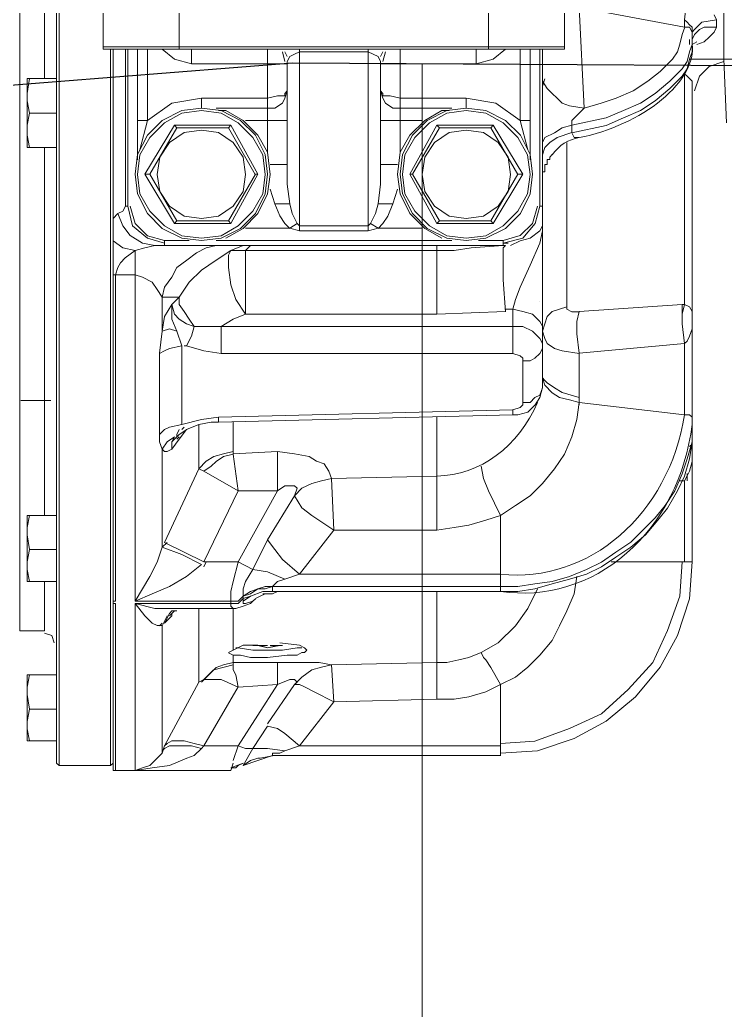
# Model space of a CAD drawing. Header units: inches. Extents: x 23291 to 181956, y 9161 to 51408.
# Drawn here: x 113042 to 113242.8, y 36259.5 to 36541.5 of the extents above; entities that cross this region are included whole.
import ezdxf

# ---------------------------------------------------------------- set-up
doc = ezdxf.new("R2010")
doc.units = ezdxf.units.IN
doc.header["$MEASUREMENT"] = 0
doc.layers.add('1', color=3, linetype='Continuous')
doc.layers.add('Dim', color=6, linetype='Continuous', lineweight=13)

# ---------------------------------------------------------------- blocks, each defined once
blk = doc.blocks.new('5')
at = {"layer": '1', "lineweight": 9}
for p, q in [((225.25002, -21.70471), (225.25002, -22.34858)), ((225.25064, -21.70342), (225.25064, -22.29969)), ((225.24049, -22.31434), (225.24049, -21.77517)), ((225.24684, -22.17142), (225.24684, -22.03488)), ((225.42276, -22.07047), (225.42276, -22.16637)), ((225.28177, -22.16318), (225.28177, -22.14859)), ((225.36179, -22.16318), (225.36179, -22.14859)), ((225.41259, -22.1562), (225.41324, -22.14983)), ((225.26208, -22.15175), (225.26208, -22.16317)), ((225.38148, -22.16317), (225.38148, -22.15175)), ((225.41259, -22.1581), (225.3853, -22.15302)), ((225.38657, -22.17907), (225.3853, -22.15302)), ((225.42022, -22.15494), (225.42087, -22.1562)), ((225.41197, -22.16001), (225.4126, -22.15809)), ((225.41259, -22.1562), (225.41259, -22.1581)), ((225.41324, -22.15683), (225.41259, -22.1562)), ((225.41259, -22.1581), (225.41386, -22.1581)), ((225.41386, -22.15748), (225.41324, -22.15683)), ((225.41451, -22.15809), (225.41386, -22.15748)), ((225.41386, -22.1581), (225.41451, -22.15937)), ((225.41451, -22.15936), (225.41451, -22.15809)), ((225.41514, -22.15874), (225.41577, -22.1581)), ((225.41577, -22.1581), (225.41704, -22.15682)), ((225.41767, -22.15811), (225.4164, -22.15874)), ((225.41704, -22.15682), (225.42086, -22.15621)), ((225.42086, -22.15811), (225.41767, -22.15811)), ((225.42087, -22.1581), (225.42022, -22.15936)), ((225.42087, -22.1562), (225.42087, -22.1581)), ((225.41133, -22.16254), (225.41197, -22.16001)), ((225.4145, -22.15937), (225.41514, -22.15874)), ((225.4145, -22.16255), (225.4145, -22.15937)), ((225.4145, -22.16), (225.4145, -22.16)), ((225.41514, -22.16001), (225.4145, -22.16127)), ((225.4145, -22.16127), (225.4145, -22.16064)), ((225.41451, -22.15937), (225.41451, -22.16065)), ((225.4164, -22.15874), (225.41514, -22.16001)), ((225.41895, -22.16065), (225.41768, -22.16191)), ((225.42022, -22.15936), (225.41895, -22.16065)), ((225.26208, -22.16317), (225.38148, -22.16317)), ((225.26208, -22.16381), (225.26208, -22.16318)), ((225.26208, -22.16318), (225.26208, -22.16381)), ((225.28177, -22.16381), (225.28177, -22.16318)), ((225.36179, -22.16381), (225.36179, -22.16318)), ((225.38148, -22.16318), (225.38148, -22.16381)), ((225.4107, -22.16446), (225.41133, -22.16254)), ((225.41386, -22.16255), (225.41386, -22.16126)), ((225.41449, -22.16255), (225.41387, -22.16445)), ((225.41449, -22.16445), (225.41449, -22.16256)), ((225.41577, -22.16192), (225.4145, -22.16255)), ((225.41768, -22.16191), (225.41576, -22.16255)), ((225.38148, -22.16381), (225.26208, -22.16381)), ((225.26399, -22.16381), (225.26399, -22.34666)), ((225.26463, -22.16381), (225.26463, -22.3505)), ((225.26781, -22.16381), (225.26781, -22.20446)), ((225.26844, -22.16381), (225.26844, -22.20446)), ((225.27098, -22.16381), (225.27098, -22.1924)), ((225.27351, -22.16381), (225.27351, -22.18224)), ((225.27733, -22.16381), (225.2805, -22.16636)), ((225.28494, -22.16381), (225.28494, -22.16763)), ((225.30463, -22.16381), (225.30463, -22.18224)), ((225.30908, -22.167), (225.30845, -22.16445)), ((225.30971, -22.16572), (225.30908, -22.16445)), ((225.31036, -22.16572), (225.30972, -22.167)), ((225.31161, -22.16506), (225.31036, -22.16572)), ((225.31289, -22.16445), (225.31161, -22.16506)), ((225.33068, -22.16445), (225.31288, -22.16445)), ((225.31289, -22.16382), (225.31289, -22.20954)), ((225.33068, -22.2108), (225.33068, -22.16381)), ((225.33069, -22.16445), (225.33194, -22.16507)), ((225.33194, -22.16507), (225.33321, -22.16572)), ((225.33321, -22.16572), (225.33384, -22.167)), ((225.33448, -22.16445), (225.33383, -22.16572)), ((225.33512, -22.16445), (225.33447, -22.167)), ((225.33893, -22.18224), (225.33893, -22.16382)), ((225.35862, -22.16381), (225.35862, -22.16763)), ((225.36625, -22.16382), (225.36306, -22.16637)), ((225.37005, -22.16381), (225.37005, -22.18224)), ((225.37258, -22.1924), (225.37258, -22.16381)), ((225.37514, -22.20446), (225.37514, -22.16382)), ((225.37576, -22.16381), (225.37576, -22.25142)), ((225.40943, -22.16636), (225.4107, -22.16446)), ((225.41387, -22.16445), (225.41324, -22.167)), ((225.41387, -22.16637), (225.41449, -22.16445)), ((225.2805, -22.16636), (225.28494, -22.16763)), ((225.28494, -22.16763), (225.30971, -22.16763)), ((225.30971, -22.19367), (225.30971, -22.16701)), ((225.35862, -22.16763), (225.33383, -22.16763)), ((225.33384, -22.167), (225.33384, -22.19367)), ((225.36306, -22.16637), (225.35862, -22.16763)), ((225.40624, -22.16954), (225.40943, -22.16636)), ((225.41324, -22.167), (225.41197, -22.1689)), ((225.41324, -22.16888), (225.41387, -22.16637)), ((225.42276, -22.16637), (225.41386, -22.16637)), ((225.41895, -22.16825), (225.4164, -22.1708)), ((225.42276, -22.167), (225.41895, -22.16825)), ((225.45897, -22.16637), (225.42276, -22.16637)), ((225.42276, -22.16637), (225.4234, -22.18287)), ((225.37576, -22.17018), (225.37576, -22.17207)), ((225.40307, -22.17207), (225.40624, -22.16954)), ((225.41197, -22.1689), (225.40878, -22.17208)), ((225.40878, -22.17398), (225.41197, -22.1708)), ((225.41197, -22.1708), (225.41324, -22.16888)), ((225.41325, -22.1708), (225.41258, -22.17018)), ((225.41259, -22.22986), (225.41259, -22.17016)), ((225.4145, -22.17208), (225.41325, -22.1708)), ((225.4164, -22.1708), (225.41515, -22.17461)), ((225.24239, -22.17141), (225.24239, -22.18921)), ((225.24239, -22.17525), (225.24304, -22.17141)), ((225.25002, -22.17142), (225.24239, -22.17142)), ((225.37576, -22.17335), (225.3764, -22.17143)), ((225.37576, -22.17207), (225.37703, -22.17397)), ((225.39926, -22.17462), (225.40307, -22.17207)), ((225.40878, -22.17208), (225.40498, -22.17524)), ((225.4145, -22.17335), (225.4145, -22.17208)), ((225.4145, -22.17461), (225.4145, -22.17335)), ((225.30463, -22.1765), (225.30717, -22.1759)), ((225.30717, -22.1759), (225.30909, -22.1759)), ((225.30909, -22.1765), (225.30846, -22.17778)), ((225.30909, -22.17525), (225.30971, -22.17462)), ((225.30971, -22.17462), (225.30909, -22.1765)), ((225.30909, -22.1759), (225.30909, -22.17525)), ((225.33447, -22.17524), (225.33385, -22.17461)), ((225.33385, -22.17461), (225.33447, -22.17651)), ((225.33447, -22.17589), (225.33447, -22.17524)), ((225.33639, -22.17589), (225.33447, -22.17589)), ((225.33893, -22.17651), (225.33639, -22.17589)), ((225.37703, -22.17397), (225.3783, -22.17526)), ((225.3783, -22.17526), (225.37957, -22.1765)), ((225.37957, -22.1765), (225.38084, -22.17779)), ((225.391, -22.17778), (225.39482, -22.1765)), ((225.39482, -22.1765), (225.39926, -22.17462)), ((225.40498, -22.17524), (225.40117, -22.17779)), ((225.40498, -22.17714), (225.40878, -22.17398)), ((225.4145, -22.17461), (225.4145, -22.29654)), ((225.24304, -22.18034), (225.24239, -22.17714)), ((225.27351, -22.18224), (225.27987, -22.17779)), ((225.27987, -22.17779), (225.2875, -22.17651)), ((225.30463, -22.17651), (225.28749, -22.17651)), ((225.2875, -22.17651), (225.2875, -22.17908)), ((225.30846, -22.17778), (225.30654, -22.17907)), ((225.33447, -22.17651), (225.33512, -22.17779)), ((225.33512, -22.17779), (225.33702, -22.17908)), ((225.33893, -22.17651), (225.35607, -22.17651)), ((225.3637, -22.17779), (225.35607, -22.1765)), ((225.35607, -22.17651), (225.35607, -22.17908)), ((225.37005, -22.18224), (225.3637, -22.17779)), ((225.38084, -22.17779), (225.38274, -22.17842)), ((225.38274, -22.17842), (225.38656, -22.17907)), ((225.38656, -22.17907), (225.391, -22.17778)), ((225.40117, -22.17779), (225.39673, -22.17969)), ((225.40117, -22.1797), (225.40498, -22.17714)), ((225.24239, -22.1835), (225.24304, -22.18034)), ((225.25002, -22.18033), (225.24304, -22.18033)), ((225.28241, -22.1797), (225.27733, -22.18223)), ((225.28241, -22.18033), (225.27795, -22.18286)), ((225.2875, -22.17907), (225.28241, -22.1797)), ((225.2875, -22.1797), (225.28241, -22.18033)), ((225.29258, -22.1797), (225.2875, -22.17907)), ((225.29258, -22.18033), (225.2875, -22.1797)), ((225.30463, -22.17907), (225.29129, -22.17907)), ((225.29383, -22.1797), (225.29193, -22.1797)), ((225.29765, -22.18223), (225.29258, -22.1797)), ((225.29702, -22.18286), (225.29258, -22.18033)), ((225.29827, -22.18224), (225.29383, -22.17969)), ((225.30654, -22.17907), (225.30463, -22.17907)), ((225.33702, -22.17908), (225.33893, -22.17908)), ((225.35228, -22.17907), (225.33893, -22.17907)), ((225.34973, -22.1797), (225.34529, -22.18225)), ((225.351, -22.1797), (225.34592, -22.18223)), ((225.351, -22.18033), (225.34655, -22.18286)), ((225.35162, -22.1797), (225.34972, -22.1797)), ((225.35607, -22.17907), (225.351, -22.1797)), ((225.35607, -22.1797), (225.351, -22.18033)), ((225.36116, -22.1797), (225.35607, -22.17907)), ((225.36116, -22.18033), (225.35607, -22.1797)), ((225.36624, -22.18223), (225.36116, -22.1797)), ((225.36562, -22.18286), (225.36116, -22.18033)), ((225.38339, -22.18223), (225.38465, -22.18094)), ((225.39229, -22.18159), (225.38339, -22.1835)), ((225.38465, -22.18094), (225.38656, -22.17907)), ((225.39673, -22.17969), (225.39229, -22.18159)), ((225.39229, -22.18351), (225.39673, -22.18157)), ((225.39673, -22.18157), (225.40117, -22.1797)), ((225.27351, -22.18224), (225.27098, -22.18224)), ((225.27351, -22.18224), (225.27159, -22.18987)), ((225.2805, -22.1835), (225.27288, -22.19619)), ((225.27733, -22.18223), (225.27351, -22.18604)), ((225.27415, -22.19619), (225.28114, -22.18414)), ((225.27795, -22.18286), (225.27416, -22.18667)), ((225.28749, -22.1835), (225.2805, -22.1835)), ((225.2805, -22.1835), (225.28114, -22.18414)), ((225.28114, -22.18414), (225.29448, -22.18414)), ((225.2875, -22.1835), (225.29511, -22.1835)), ((225.29511, -22.1835), (225.29448, -22.18414)), ((225.29449, -22.18414), (225.30145, -22.1962)), ((225.29511, -22.1835), (225.30209, -22.19619)), ((225.30084, -22.18667), (225.29702, -22.18286)), ((225.30146, -22.18604), (225.29765, -22.18223)), ((225.30208, -22.18604), (225.29827, -22.18224)), ((225.30462, -22.18224), (225.29893, -22.18224)), ((225.30971, -22.18224), (225.30462, -22.18224)), ((225.30463, -22.18224), (225.30463, -22.19048)), ((225.33893, -22.18224), (225.33385, -22.18224)), ((225.34465, -22.18224), (225.33893, -22.18224)), ((225.33893, -22.19048), (225.33893, -22.18224)), ((225.34529, -22.18225), (225.34147, -22.18604)), ((225.34845, -22.1835), (225.34147, -22.19619)), ((225.34592, -22.18223), (225.3421, -22.18604)), ((225.34211, -22.19619), (225.34909, -22.18414)), ((225.34655, -22.18286), (225.34273, -22.18667)), ((225.35606, -22.1835), (225.34845, -22.1835)), ((225.34846, -22.1835), (225.34909, -22.18414)), ((225.34909, -22.18414), (225.36243, -22.18414)), ((225.35607, -22.1835), (225.36305, -22.1835)), ((225.36306, -22.1835), (225.36242, -22.18414)), ((225.36242, -22.18414), (225.36941, -22.1962)), ((225.36305, -22.1835), (225.37068, -22.19619)), ((225.36941, -22.18667), (225.36562, -22.18286)), ((225.37006, -22.18604), (225.36624, -22.18223)), ((225.37196, -22.18987), (225.37004, -22.18224)), ((225.37005, -22.18224), (225.37258, -22.18224)), ((225.37893, -22.18541), (225.38084, -22.18415)), ((225.38084, -22.18415), (225.38339, -22.18349)), ((225.38339, -22.18349), (225.38339, -22.18223)), ((225.38339, -22.1835), (225.38339, -22.1854)), ((225.38339, -22.18541), (225.39229, -22.18351)), ((225.24304, -22.18921), (225.2424, -22.18604)), ((225.27351, -22.18604), (225.27099, -22.1911)), ((225.27416, -22.18667), (225.27159, -22.19112)), ((225.28306, -22.1854), (225.27924, -22.18793)), ((225.2875, -22.18477), (225.28306, -22.1854)), ((225.29194, -22.1854), (225.2875, -22.18477)), ((225.29573, -22.18793), (225.29194, -22.1854)), ((225.30336, -22.19112), (225.30084, -22.18667)), ((225.30401, -22.1911), (225.30146, -22.18604)), ((225.30463, -22.19049), (225.30208, -22.18604)), ((225.34147, -22.18604), (225.33893, -22.19049)), ((225.3421, -22.18604), (225.33956, -22.1911)), ((225.34273, -22.18667), (225.34019, -22.19112)), ((225.35161, -22.1854), (225.34782, -22.18793)), ((225.35607, -22.18477), (225.35161, -22.1854)), ((225.36051, -22.1854), (225.35607, -22.18477)), ((225.36433, -22.18793), (225.36051, -22.1854)), ((225.37195, -22.19112), (225.36941, -22.18667)), ((225.37258, -22.1911), (225.37006, -22.18604)), ((225.37576, -22.18794), (225.3764, -22.18668)), ((225.3764, -22.18668), (225.37893, -22.18541)), ((225.37767, -22.18795), (225.37957, -22.18668)), ((225.37957, -22.18668), (225.38339, -22.1854)), ((225.38401, -22.18667), (225.38339, -22.18541)), ((225.3853, -22.18667), (225.38401, -22.18667)), ((225.3853, -22.18667), (225.3853, -22.18667)), ((225.24239, -22.18921), (225.25002, -22.18921)), ((225.24684, -22.28448), (225.24684, -22.1892)), ((225.27924, -22.18793), (225.2767, -22.19177)), ((225.29828, -22.19177), (225.29573, -22.18793)), ((225.34782, -22.18793), (225.34529, -22.19177)), ((225.36687, -22.19177), (225.36433, -22.18793)), ((225.37576, -22.18921), (225.37576, -22.18794)), ((225.37576, -22.19111), (225.3764, -22.18921)), ((225.3764, -22.18921), (225.37767, -22.18795)), ((225.38212, -22.18794), (225.38212, -22.23048)), ((225.27099, -22.1911), (225.27034, -22.19618)), ((225.27159, -22.19112), (225.27099, -22.1962)), ((225.2767, -22.19177), (225.27605, -22.1962)), ((225.29892, -22.1962), (225.29828, -22.19177)), ((225.30401, -22.1962), (225.30336, -22.19112)), ((225.30463, -22.19618), (225.30401, -22.1911)), ((225.30527, -22.1962), (225.30463, -22.19049)), ((225.33893, -22.19049), (225.33829, -22.1962)), ((225.33956, -22.1911), (225.33893, -22.19618)), ((225.34019, -22.19112), (225.33956, -22.1962)), ((225.34529, -22.19177), (225.34465, -22.1962)), ((225.36751, -22.1962), (225.36687, -22.19177)), ((225.37258, -22.1962), (225.37195, -22.19112)), ((225.37323, -22.19618), (225.37258, -22.1911)), ((225.37766, -22.19178), (225.37829, -22.1911)), ((225.37766, -22.19239), (225.37766, -22.19178)), ((225.30527, -22.19367), (225.30971, -22.19367)), ((225.30971, -22.19873), (225.30971, -22.19367)), ((225.33828, -22.19367), (225.33384, -22.19367)), ((225.33384, -22.19874), (225.33384, -22.19368)), ((225.3764, -22.19429), (225.3764, -22.19368)), ((225.3764, -22.19368), (225.37703, -22.19368)), ((225.3764, -22.19495), (225.3764, -22.19429)), ((225.37703, -22.19302), (225.37703, -22.19239)), ((225.37703, -22.19239), (225.37766, -22.19239)), ((225.37703, -22.19367), (225.37703, -22.19302)), ((225.27034, -22.19618), (225.27099, -22.20126)), ((225.27099, -22.1962), (225.27159, -22.20126)), ((225.2805, -22.20892), (225.27287, -22.19619)), ((225.27288, -22.19619), (225.27415, -22.19619)), ((225.28114, -22.20827), (225.27416, -22.19619)), ((225.27605, -22.1962), (225.2767, -22.20064)), ((225.30146, -22.19619), (225.29449, -22.20827)), ((225.30209, -22.19619), (225.29511, -22.20893)), ((225.29828, -22.20064), (225.29892, -22.1962)), ((225.30209, -22.19619), (225.30146, -22.19619)), ((225.30336, -22.20126), (225.30401, -22.1962)), ((225.30401, -22.20126), (225.30463, -22.19618)), ((225.30463, -22.20128), (225.30527, -22.1962)), ((225.33829, -22.1962), (225.33893, -22.20126)), ((225.33893, -22.19618), (225.33956, -22.20126)), ((225.33956, -22.1962), (225.34019, -22.20126)), ((225.34147, -22.19619), (225.34212, -22.19619)), ((225.34846, -22.20892), (225.34148, -22.19619)), ((225.34909, -22.20827), (225.34211, -22.19619)), ((225.34465, -22.1962), (225.34529, -22.20064)), ((225.36942, -22.19619), (225.36243, -22.20827)), ((225.37068, -22.19619), (225.36305, -22.20893)), ((225.36687, -22.20064), (225.36751, -22.1962)), ((225.37069, -22.19619), (225.36942, -22.19619)), ((225.37195, -22.20126), (225.37258, -22.1962)), ((225.37258, -22.20126), (225.37323, -22.19618)), ((225.37576, -22.19619), (225.37576, -22.19556)), ((225.37576, -22.19556), (225.3764, -22.19556)), ((225.37576, -22.19682), (225.37576, -22.19619)), ((225.37576, -22.19682), (225.37576, -22.19682)), ((225.3764, -22.19556), (225.3764, -22.19495)), ((225.31035, -22.20383), (225.30971, -22.19873)), ((225.33323, -22.20384), (225.33384, -22.19874)), ((225.27099, -22.20126), (225.27351, -22.20634)), ((225.27159, -22.20126), (225.27416, -22.20573)), ((225.2767, -22.20064), (225.27924, -22.20446)), ((225.29573, -22.20446), (225.29828, -22.20064)), ((225.30084, -22.20573), (225.30336, -22.20126)), ((225.30146, -22.20634), (225.30401, -22.20126)), ((225.30208, -22.20636), (225.30463, -22.20128)), ((225.30527, -22.20002), (225.30654, -22.20383)), ((225.33828, -22.20001), (225.33703, -22.20383)), ((225.33893, -22.20126), (225.34147, -22.20636)), ((225.33956, -22.20126), (225.3421, -22.20634)), ((225.34019, -22.20126), (225.34273, -22.20573)), ((225.34529, -22.20064), (225.34782, -22.20446)), ((225.36433, -22.20446), (225.36687, -22.20064)), ((225.36941, -22.20573), (225.37195, -22.20126)), ((225.37006, -22.20634), (225.37258, -22.20126)), ((225.26781, -22.20446), (225.26716, -22.20573)), ((225.26844, -22.20446), (225.26781, -22.20446)), ((225.26969, -22.20954), (225.26844, -22.20446)), ((225.26907, -22.20446), (225.27034, -22.20891)), ((225.27924, -22.20446), (225.28306, -22.20699)), ((225.29194, -22.20699), (225.29573, -22.20446)), ((225.30654, -22.20383), (225.31036, -22.20383)), ((225.30654, -22.20383), (225.30781, -22.20697)), ((225.31098, -22.20636), (225.31035, -22.20383)), ((225.33257, -22.20635), (225.33323, -22.20384)), ((225.33703, -22.20383), (225.33321, -22.20383)), ((225.33703, -22.20383), (225.33574, -22.20699)), ((225.34782, -22.20446), (225.35161, -22.20699)), ((225.36051, -22.20699), (225.36433, -22.20446)), ((225.37449, -22.20447), (225.37324, -22.20892)), ((225.37385, -22.20891), (225.37514, -22.20446)), ((225.37576, -22.20446), (225.37513, -22.20446)), ((225.26589, -22.20636), (225.26462, -22.2076)), ((225.26716, -22.20573), (225.26589, -22.20636)), ((225.26716, -22.20955), (225.2659, -22.20635)), ((225.27351, -22.20634), (225.27733, -22.21018)), ((225.27416, -22.20573), (225.27795, -22.20954)), ((225.28306, -22.20699), (225.2875, -22.2076)), ((225.2875, -22.2076), (225.29194, -22.20699)), ((225.29702, -22.20954), (225.30084, -22.20573)), ((225.29765, -22.21018), (225.30146, -22.20634)), ((225.29827, -22.21018), (225.30208, -22.20636)), ((225.30781, -22.20697), (225.30909, -22.20891)), ((225.31227, -22.20891), (225.31098, -22.20636)), ((225.33131, -22.20892), (225.33257, -22.20635)), ((225.33574, -22.20699), (225.33447, -22.20891)), ((225.34147, -22.20636), (225.34529, -22.21018)), ((225.3421, -22.20634), (225.34592, -22.21018)), ((225.34273, -22.20573), (225.34655, -22.20954)), ((225.35161, -22.20699), (225.35607, -22.2076)), ((225.35607, -22.2076), (225.36051, -22.20699)), ((225.36562, -22.20954), (225.36941, -22.20573)), ((225.36624, -22.21018), (225.37006, -22.20634)), ((225.26907, -22.21206), (225.26716, -22.20955)), ((225.27351, -22.21274), (225.26969, -22.20954)), ((225.27034, -22.20891), (225.27351, -22.21207)), ((225.27795, -22.20954), (225.28241, -22.21207)), ((225.2875, -22.20892), (225.28049, -22.20892)), ((225.28114, -22.20827), (225.2805, -22.20892)), ((225.29449, -22.20827), (225.28115, -22.20827)), ((225.29511, -22.20893), (225.2875, -22.20893)), ((225.29258, -22.21207), (225.29702, -22.20954)), ((225.29511, -22.20892), (225.29448, -22.20827)), ((225.30909, -22.20891), (225.31036, -22.21018)), ((225.31227, -22.20891), (225.31036, -22.21017)), ((225.31226, -22.20892), (225.31289, -22.20955)), ((225.31289, -22.20954), (225.31289, -22.2108)), ((225.31289, -22.20954), (225.33069, -22.20954)), ((225.33068, -22.20954), (225.33131, -22.20891)), ((225.33322, -22.21017), (225.3313, -22.20891)), ((225.33447, -22.20891), (225.33322, -22.21018)), ((225.34655, -22.20954), (225.351, -22.21207)), ((225.34909, -22.20827), (225.34846, -22.20892)), ((225.35607, -22.20892), (225.34846, -22.20892)), ((225.36242, -22.20827), (225.34908, -22.20827)), ((225.36305, -22.20893), (225.35607, -22.20893)), ((225.36116, -22.21207), (225.36562, -22.20954)), ((225.36306, -22.20892), (225.36242, -22.20827)), ((225.37324, -22.20892), (225.37005, -22.21206)), ((225.37069, -22.21275), (225.37385, -22.20891)), ((225.37576, -22.20956), (225.37513, -22.2108)), ((225.37576, -22.20827), (225.37576, -22.20956)), ((225.37576, -22.20828), (225.37576, -22.21081)), ((225.27226, -22.214), (225.26907, -22.21206)), ((225.27351, -22.21207), (225.27795, -22.21336)), ((225.27733, -22.21018), (225.28241, -22.21275)), ((225.28241, -22.21207), (225.2875, -22.21275)), ((225.2875, -22.21275), (225.29258, -22.21207)), ((225.29258, -22.21275), (225.29765, -22.21018)), ((225.29383, -22.21275), (225.29827, -22.21018)), ((225.31036, -22.21017), (225.29892, -22.21017)), ((225.31036, -22.21017), (225.31288, -22.21081)), ((225.31289, -22.2108), (225.33069, -22.2108)), ((225.33322, -22.21017), (225.33068, -22.2108)), ((225.34465, -22.21017), (225.33322, -22.21017)), ((225.34529, -22.21018), (225.34973, -22.21275)), ((225.34592, -22.21018), (225.351, -22.21275)), ((225.351, -22.21207), (225.35607, -22.21275)), ((225.35607, -22.21275), (225.36116, -22.21207)), ((225.36116, -22.21275), (225.36624, -22.21018)), ((225.37005, -22.21206), (225.36561, -22.21336)), ((225.37513, -22.2108), (225.37259, -22.21274)), ((225.37576, -22.21081), (225.37513, -22.21399)), ((225.26462, -22.21337), (225.26716, -22.21526)), ((225.27541, -22.21463), (225.27226, -22.214)), ((225.27541, -22.21463), (225.27287, -22.21526)), ((225.27795, -22.21399), (225.27351, -22.21274)), ((225.36561, -22.21463), (225.27541, -22.21463)), ((225.28431, -22.21336), (225.27795, -22.21336)), ((225.27795, -22.21463), (225.27795, -22.21337)), ((225.28241, -22.21275), (225.2875, -22.21336)), ((225.2875, -22.21336), (225.29258, -22.21275)), ((225.29128, -22.21463), (225.28876, -22.21526)), ((225.35228, -22.21336), (225.29128, -22.21336)), ((225.29449, -22.21463), (225.29128, -22.21463)), ((225.29193, -22.21336), (225.35161, -22.21336)), ((225.29258, -22.21336), (225.29449, -22.21336)), ((225.2951, -22.21588), (225.29827, -22.21463)), ((225.29827, -22.21463), (225.30146, -22.21463)), ((225.30019, -22.21463), (225.29892, -22.21588)), ((225.30146, -22.21463), (225.30019, -22.21463)), ((225.34846, -22.21588), (225.34846, -22.21463)), ((225.34909, -22.21336), (225.35101, -22.21336)), ((225.351, -22.21275), (225.35607, -22.21336)), ((225.35607, -22.21336), (225.36116, -22.21275)), ((225.36561, -22.21463), (225.35734, -22.21526)), ((225.36561, -22.21336), (225.35925, -22.21336)), ((225.36561, -22.21399), (225.37069, -22.21275)), ((225.36561, -22.21337), (225.36561, -22.21463)), ((225.36688, -22.21399), (225.36561, -22.21399)), ((225.36561, -22.21526), (225.36624, -22.21463)), ((225.36624, -22.21463), (225.36561, -22.21463)), ((225.36624, -22.21463), (225.36624, -22.21463)), ((225.37005, -22.21337), (225.3675, -22.21464)), ((225.37259, -22.21274), (225.37005, -22.21337)), ((225.37513, -22.21399), (225.37259, -22.21971)), ((225.26716, -22.21526), (225.27035, -22.21588)), ((225.27035, -22.21588), (225.2678, -22.21777)), ((225.27287, -22.21526), (225.27035, -22.21588)), ((225.27035, -22.21588), (225.27035, -22.30669)), ((225.28621, -22.21651), (225.28369, -22.21845)), ((225.28876, -22.21526), (225.28621, -22.21651)), ((225.29511, -22.21588), (225.29128, -22.21845)), ((225.29448, -22.21714), (225.29511, -22.21588)), ((225.29448, -22.21777), (225.29448, -22.21714)), ((225.29702, -22.21588), (225.2951, -22.21588)), ((225.29892, -22.21588), (225.29702, -22.21588)), ((225.29892, -22.21588), (225.29892, -22.2324)), ((225.34845, -22.21588), (225.29892, -22.21588)), ((225.35289, -22.21588), (225.34845, -22.21588)), ((225.34846, -22.2324), (225.34846, -22.21588)), ((225.35734, -22.21526), (225.35289, -22.21588)), ((225.36561, -22.22353), (225.36561, -22.21526)), ((225.26653, -22.21906), (225.2659, -22.22034)), ((225.2678, -22.21777), (225.26653, -22.21906)), ((225.28369, -22.21845), (225.28115, -22.22034)), ((225.29128, -22.21845), (225.2875, -22.22096)), ((225.29448, -22.22032), (225.29448, -22.21777)), ((225.37259, -22.21971), (225.37005, -22.2254)), ((225.26526, -22.22221), (225.26462, -22.22221)), ((225.2659, -22.22034), (225.26526, -22.2222)), ((225.27035, -22.22221), (225.26526, -22.22221)), ((225.26526, -22.22221), (225.26526, -22.22221)), ((225.26526, -22.3067), (225.26526, -22.22221)), ((225.27226, -22.22285), (225.27035, -22.22222)), ((225.28115, -22.22034), (225.27988, -22.22285)), ((225.2875, -22.22096), (225.28431, -22.22414)), ((225.29511, -22.22477), (225.29448, -22.22032)), ((225.27479, -22.22413), (225.27226, -22.22285)), ((225.27606, -22.22603), (225.27479, -22.22413)), ((225.27988, -22.22285), (225.27796, -22.2254)), ((225.28431, -22.22414), (225.28177, -22.22798)), ((225.29638, -22.22859), (225.29511, -22.22477)), ((225.36624, -22.23175), (225.36561, -22.22353)), ((225.27733, -22.22797), (225.27606, -22.22603)), ((225.27796, -22.2254), (225.27733, -22.22798)), ((225.37005, -22.2254), (225.36879, -22.22858)), ((225.28178, -22.22797), (225.27732, -22.22797)), ((225.27733, -22.23682), (225.27733, -22.22797)), ((225.27987, -22.22987), (225.27796, -22.23303)), ((225.27986, -22.23365), (225.27986, -22.22986)), ((225.27986, -22.22986), (225.28049, -22.23239)), ((225.27987, -22.22986), (225.28178, -22.22797)), ((225.28178, -22.22986), (225.28178, -22.22796)), ((225.28305, -22.23174), (225.28178, -22.22986)), ((225.29892, -22.2324), (225.29638, -22.22859)), ((225.36879, -22.22858), (225.36815, -22.23111)), ((225.37514, -22.22923), (225.37514, -22.22923)), ((225.3853, -22.23174), (225.41198, -22.22986)), ((225.41197, -22.22986), (225.4126, -22.22986)), ((225.41259, -22.22986), (225.41197, -22.23239)), ((225.41197, -22.23239), (225.41197, -22.22986)), ((225.41386, -22.23048), (225.41259, -22.22986)), ((225.28049, -22.23239), (225.28178, -22.23365)), ((225.28432, -22.23365), (225.28305, -22.23174)), ((225.29893, -22.23239), (225.29574, -22.23366)), ((225.34846, -22.23239), (225.29893, -22.23239)), ((225.36624, -22.23174), (225.34846, -22.23239)), ((225.36624, -22.23112), (225.36816, -22.23112)), ((225.36815, -22.23111), (225.37069, -22.23174)), ((225.36815, -22.23555), (225.36815, -22.23112)), ((225.37069, -22.23174), (225.37323, -22.2324)), ((225.37323, -22.2324), (225.37513, -22.23429)), ((225.37703, -22.23303), (225.3783, -22.23174)), ((225.3783, -22.23174), (225.38022, -22.23111)), ((225.38022, -22.23111), (225.38211, -22.23048)), ((225.38212, -22.23048), (225.38212, -22.23111)), ((225.38212, -22.23111), (225.38339, -22.23175)), ((225.38339, -22.23175), (225.38529, -22.23175)), ((225.38465, -22.23428), (225.3853, -22.23173)), ((225.41197, -22.23239), (225.41197, -22.23492)), ((225.41197, -22.23492), (225.41197, -22.23239)), ((225.41451, -22.23174), (225.41386, -22.23048)), ((225.4145, -22.23303), (225.4145, -22.2324)), ((225.41451, -22.23239), (225.41451, -22.23174)), ((225.27796, -22.23303), (225.27733, -22.23682)), ((225.28115, -22.23682), (225.27986, -22.23365)), ((225.28178, -22.23365), (225.28367, -22.23492)), ((225.28367, -22.23492), (225.28559, -22.23555)), ((225.28559, -22.23555), (225.28432, -22.23365)), ((225.29574, -22.23366), (225.29257, -22.23555)), ((225.37513, -22.23429), (225.37576, -22.23554)), ((225.37576, -22.23682), (225.3764, -22.23493)), ((225.3764, -22.23493), (225.37703, -22.23303)), ((225.38465, -22.23747), (225.38465, -22.23428)), ((225.41197, -22.23492), (225.41259, -22.24)), ((225.41259, -22.24), (225.41197, -22.23492)), ((225.41451, -22.23304), (225.41451, -22.23618)), ((225.27669, -22.24252), (225.27733, -22.23681)), ((225.27923, -22.23619), (225.27733, -22.23682)), ((225.28114, -22.23682), (225.27923, -22.23619)), ((225.2824, -22.24063), (225.28115, -22.23682)), ((225.28494, -22.2381), (225.28559, -22.23555)), ((225.28559, -22.23555), (225.2894, -22.23555)), ((225.2894, -22.23555), (225.29257, -22.23555)), ((225.29257, -22.23555), (225.36816, -22.23555)), ((225.29258, -22.23555), (225.29258, -22.24252)), ((225.37069, -22.23555), (225.36815, -22.23555)), ((225.36815, -22.23555), (225.36815, -22.24252)), ((225.37323, -22.23683), (225.37069, -22.23555)), ((225.37513, -22.23871), (225.37323, -22.23683)), ((225.37576, -22.23554), (225.37576, -22.23682)), ((225.37576, -22.23682), (225.3764, -22.23872)), ((225.3853, -22.24252), (225.38465, -22.23747)), ((225.41451, -22.23618), (225.41386, -22.2381)), ((225.28367, -22.24063), (225.28494, -22.2381)), ((225.37576, -22.24001), (225.37513, -22.23871)), ((225.37576, -22.24126), (225.37576, -22.24001)), ((225.3764, -22.23872), (225.37703, -22.24001)), ((225.37703, -22.24001), (225.37893, -22.24127)), ((225.3853, -22.24252), (225.41258, -22.24002)), ((225.41324, -22.23936), (225.41259, -22.24001)), ((225.41259, -22.24001), (225.41259, -22.25842)), ((225.41386, -22.2381), (225.41324, -22.23936)), ((225.27669, -22.24253), (225.27794, -22.2419)), ((225.27669, -22.2635), (225.27669, -22.24253)), ((225.27794, -22.2419), (225.27923, -22.24126)), ((225.27923, -22.24126), (225.2824, -22.24063)), ((225.2824, -22.26095), (225.2824, -22.24063)), ((225.28305, -22.24063), (225.28368, -22.24063)), ((225.28368, -22.24063), (225.28812, -22.2419)), ((225.28812, -22.2419), (225.29258, -22.24253)), ((225.29258, -22.24253), (225.36815, -22.24253)), ((225.36815, -22.24253), (225.37004, -22.24318)), ((225.37513, -22.24253), (225.37384, -22.2438)), ((225.37576, -22.24127), (225.37513, -22.24253)), ((225.37893, -22.24127), (225.38084, -22.24188)), ((225.38084, -22.24188), (225.3853, -22.24254)), ((225.3853, -22.25395), (225.3853, -22.24252)), ((225.37004, -22.24318), (225.37069, -22.24379)), ((225.37069, -22.24379), (225.37069, -22.24445)), ((225.37259, -22.24443), (225.37069, -22.24443)), ((225.37069, -22.24444), (225.37069, -22.25525)), ((225.37384, -22.2438), (225.37259, -22.24443)), ((225.37576, -22.24761), (225.37576, -22.2489)), ((225.37576, -22.24889), (225.3764, -22.25078)), ((225.37576, -22.2489), (225.3764, -22.24955)), ((225.3764, -22.24955), (225.37703, -22.25016)), ((225.3764, -22.25078), (225.3783, -22.25272)), ((225.37703, -22.25016), (225.37893, -22.25143)), ((225.37513, -22.25334), (225.37384, -22.25395)), ((225.37513, -22.25394), (225.37576, -22.25141)), ((225.37576, -22.25142), (225.37513, -22.25334)), ((225.3783, -22.25272), (225.38022, -22.25395)), ((225.37893, -22.25143), (225.38084, -22.25271)), ((225.38084, -22.25271), (225.3853, -22.25395)), ((225.37069, -22.25588), (225.37005, -22.25651)), ((225.37069, -22.25525), (225.37069, -22.25588)), ((225.37259, -22.25526), (225.37069, -22.25526)), ((225.37196, -22.25778), (225.37386, -22.25588)), ((225.37384, -22.25395), (225.37259, -22.25526)), ((225.37386, -22.25588), (225.37513, -22.25394)), ((225.38022, -22.25395), (225.38274, -22.2546)), ((225.38274, -22.2546), (225.3853, -22.25525)), ((225.3853, -22.25525), (225.38465, -22.25969)), ((225.3853, -22.25589), (225.3853, -22.25395)), ((225.41259, -22.25842), (225.3853, -22.25526)), ((225.29193, -22.26033), (225.36814, -22.25841)), ((225.36815, -22.25712), (225.29194, -22.25908)), ((225.37005, -22.25651), (225.36815, -22.25712)), ((225.36815, -22.25711), (225.36815, -22.25842)), ((225.36815, -22.25842), (225.36942, -22.25842)), ((225.36942, -22.25842), (225.37196, -22.25778)), ((225.41259, -22.25842), (225.41386, -22.25842)), ((225.41386, -22.25842), (225.41451, -22.25907)), ((225.27923, -22.2616), (225.2824, -22.26095)), ((225.2875, -22.25969), (225.28239, -22.26096)), ((225.28368, -22.26225), (225.28685, -22.26094)), ((225.28685, -22.26094), (225.29004, -22.26033)), ((225.28685, -22.26095), (225.28685, -22.2724)), ((225.29194, -22.25908), (225.2875, -22.25969)), ((225.29004, -22.26033), (225.29194, -22.26033)), ((225.29193, -22.25907), (225.29193, -22.26033)), ((225.29574, -22.26795), (225.29574, -22.26034)), ((225.34846, -22.25908), (225.34846, -22.2743)), ((225.38465, -22.25969), (225.38338, -22.26412)), ((225.41449, -22.26541), (225.41449, -22.26094)), ((225.41449, -22.26094), (225.41449, -22.26541)), ((225.41451, -22.25907), (225.4145, -22.25968)), ((225.4145, -22.25968), (225.4145, -22.26095)), ((225.27668, -22.26541), (225.27668, -22.2635)), ((225.27669, -22.2635), (225.27794, -22.26226)), ((225.27794, -22.26226), (225.27923, -22.2616)), ((225.28177, -22.26224), (225.28114, -22.2635)), ((225.28114, -22.2635), (225.28114, -22.26411)), ((225.28114, -22.26412), (225.28177, -22.26351)), ((225.28176, -22.26478), (225.28368, -22.26225)), ((225.28177, -22.2635), (225.28369, -22.26224)), ((225.28305, -22.26161), (225.28241, -22.26224)), ((225.27733, -22.26731), (225.27668, -22.26541)), ((225.2786, -22.26543), (225.27733, -22.2673)), ((225.2805, -22.26412), (225.2786, -22.26543)), ((225.27987, -22.26543), (225.28114, -22.26412)), ((225.27987, -22.26541), (225.28049, -22.26413)), ((225.27987, -22.2673), (225.28176, -22.26478)), ((225.27987, -22.26731), (225.27987, -22.26541)), ((225.27987, -22.2673), (225.27987, -22.26543)), ((225.28114, -22.26412), (225.28114, -22.26412)), ((225.28177, -22.26412), (225.28115, -22.26477)), ((225.38338, -22.26412), (225.38148, -22.26859)), ((225.41324, -22.26986), (225.41449, -22.26541)), ((225.41386, -22.26669), (225.41451, -22.26604)), ((225.41449, -22.26541), (225.41387, -22.26986)), ((225.4145, -22.26542), (225.4145, -22.26478)), ((225.4145, -22.26478), (225.4145, -22.26478)), ((225.41451, -22.26604), (225.41451, -22.26541)), ((225.41451, -22.27049), (225.41451, -22.26543)), ((225.27732, -22.2673), (225.27795, -22.26796)), ((225.27733, -22.29271), (225.27733, -22.26731)), ((225.27795, -22.26796), (225.27859, -22.26796)), ((225.27859, -22.26796), (225.27987, -22.2673)), ((225.29068, -22.26921), (225.2932, -22.26858)), ((225.2932, -22.26858), (225.29573, -22.26795)), ((225.2932, -22.2692), (225.29574, -22.26859)), ((225.30717, -22.26795), (225.29573, -22.26858)), ((225.29574, -22.26858), (225.29574, -22.26795)), ((225.29574, -22.26859), (225.29702, -22.27812)), ((225.30717, -22.27811), (225.30717, -22.26795)), ((225.3116, -22.26858), (225.30718, -22.26795)), ((225.31543, -22.26921), (225.3116, -22.26858)), ((225.38148, -22.26859), (225.37894, -22.27239)), ((225.28685, -22.2724), (225.28876, -22.27048)), ((225.28876, -22.27048), (225.29068, -22.26921)), ((225.29003, -22.27177), (225.29128, -22.27049)), ((225.29128, -22.27049), (225.2932, -22.2692)), ((225.31733, -22.27048), (225.31543, -22.26921)), ((225.31925, -22.27113), (225.31733, -22.27048)), ((225.3205, -22.27303), (225.31925, -22.27113)), ((225.41197, -22.27368), (225.41324, -22.26986)), ((225.41387, -22.26986), (225.41259, -22.27429)), ((225.41386, -22.27304), (225.41451, -22.27049)), ((225.28685, -22.2724), (225.27795, -22.29146)), ((225.28685, -22.2724), (225.28812, -22.27303)), ((225.28813, -22.27304), (225.29003, -22.27177)), ((225.29702, -22.27812), (225.28813, -22.27304)), ((225.32114, -22.27495), (225.3205, -22.27303)), ((225.35989, -22.27178), (225.36051, -22.27494)), ((225.37894, -22.27239), (225.37575, -22.2762)), ((225.41007, -22.27813), (225.41197, -22.27368)), ((225.41324, -22.27428), (225.41386, -22.27304)), ((225.41324, -22.27367), (225.41324, -22.27557)), ((225.31352, -22.27746), (225.31606, -22.27621)), ((225.31606, -22.27621), (225.3186, -22.27556)), ((225.3186, -22.27556), (225.32114, -22.27495)), ((225.34846, -22.27429), (225.32115, -22.27494)), ((225.32115, -22.27495), (225.32178, -22.28827)), ((225.34846, -22.28826), (225.34846, -22.27429)), ((225.36051, -22.27494), (225.3618, -22.27812)), ((225.37575, -22.2762), (225.37258, -22.2794)), ((225.41259, -22.27429), (225.4107, -22.27813)), ((225.41133, -22.27557), (225.41259, -22.27557)), ((225.41259, -22.27557), (225.41324, -22.27428)), ((225.41259, -22.29654), (225.41259, -22.27557)), ((225.29701, -22.27812), (225.28812, -22.29654)), ((225.30717, -22.27812), (225.29702, -22.29654)), ((225.30717, -22.27812), (225.29702, -22.27812)), ((225.30908, -22.27684), (225.30717, -22.27811)), ((225.31098, -22.27684), (225.30908, -22.27684)), ((225.31161, -22.27684), (225.31098, -22.27684)), ((225.3116, -22.2794), (225.31352, -22.27746)), ((225.31227, -22.27745), (225.31161, -22.27684)), ((225.31161, -22.27939), (225.31227, -22.27745)), ((225.3618, -22.27812), (225.36495, -22.28449)), ((225.40753, -22.28192), (225.41007, -22.27813)), ((225.4107, -22.27813), (225.40815, -22.28257)), ((225.30463, -22.2908), (225.31161, -22.27939)), ((225.31353, -22.28256), (225.31161, -22.27939)), ((225.37258, -22.2794), (225.36879, -22.28193)), ((225.31607, -22.28447), (225.31353, -22.28256)), ((225.36879, -22.28193), (225.36495, -22.28449)), ((225.40498, -22.2851), (225.40753, -22.28192)), ((225.40815, -22.28257), (225.40561, -22.28574)), ((225.25002, -22.28448), (225.24239, -22.28448)), ((225.24239, -22.28449), (225.24239, -22.30163)), ((225.24239, -22.28763), (225.24304, -22.28449)), ((225.32178, -22.28827), (225.31607, -22.28447)), ((225.36115, -22.28574), (225.35671, -22.28699)), ((225.36496, -22.28448), (225.36115, -22.28574)), ((225.36496, -22.29969), (225.36496, -22.28447)), ((225.40181, -22.28826), (225.40498, -22.2851)), ((225.40561, -22.28574), (225.40244, -22.28955)), ((225.32179, -22.28827), (225.31289, -22.2997)), ((225.34845, -22.28827), (225.32179, -22.28827)), ((225.35289, -22.28762), (225.34845, -22.28827)), ((225.35671, -22.28699), (225.35289, -22.28762)), ((225.39863, -22.29145), (225.40181, -22.28826)), ((225.24304, -22.29334), (225.24239, -22.28954)), ((225.2786, -22.29146), (225.27733, -22.29272)), ((225.27795, -22.29146), (225.28812, -22.29654)), ((225.30083, -22.29845), (225.30463, -22.2908)), ((225.30463, -22.2908), (225.30654, -22.29333)), ((225.39481, -22.29398), (225.39863, -22.29145)), ((225.40244, -22.28955), (225.39863, -22.29271)), ((225.24239, -22.29654), (225.24304, -22.29334)), ((225.25002, -22.29333), (225.24304, -22.29333)), ((225.27606, -22.29655), (225.27733, -22.29271)), ((225.27733, -22.29271), (225.2824, -22.29463)), ((225.30654, -22.29333), (225.30846, -22.2959)), ((225.39102, -22.29655), (225.39481, -22.29398)), ((225.39863, -22.29271), (225.39481, -22.29526)), ((225.27416, -22.30032), (225.27606, -22.29655)), ((225.2824, -22.29463), (225.2875, -22.29716)), ((225.28812, -22.29654), (225.29701, -22.29654)), ((225.28875, -22.29654), (225.28813, -22.29781)), ((225.29573, -22.30163), (225.29702, -22.29655)), ((225.29702, -22.29654), (225.30083, -22.29846)), ((225.30846, -22.2959), (225.31288, -22.29969)), ((225.3872, -22.29845), (225.39102, -22.29655)), ((225.39481, -22.29526), (225.39102, -22.29779)), ((225.4145, -22.29654), (225.39355, -22.29654)), ((225.41134, -22.30541), (225.41197, -22.29653)), ((225.41387, -22.30604), (225.41449, -22.29653)), ((225.24304, -22.30163), (225.2424, -22.29847)), ((225.2875, -22.29716), (225.28368, -22.30032)), ((225.30084, -22.29845), (225.29892, -22.30163)), ((225.30083, -22.29846), (225.30463, -22.29907)), ((225.30463, -22.29907), (225.30908, -22.30099)), ((225.38274, -22.30032), (225.3872, -22.29845)), ((225.39102, -22.29779), (225.3872, -22.29969)), ((225.24239, -22.30163), (225.25002, -22.30163)), ((225.24684, -22.31433), (225.24684, -22.30162)), ((225.25064, -22.29969), (225.25064, -22.31751)), ((225.27226, -22.30351), (225.27416, -22.30032)), ((225.28368, -22.30032), (225.27924, -22.30287)), ((225.29511, -22.30414), (225.29573, -22.30163)), ((225.29892, -22.30163), (225.29828, -22.30351)), ((225.30655, -22.30224), (225.30717, -22.30163)), ((225.30717, -22.30163), (225.30907, -22.301)), ((225.30907, -22.301), (225.31289, -22.29969)), ((225.31289, -22.29969), (225.36496, -22.29969)), ((225.36496, -22.30414), (225.36496, -22.29969)), ((225.37384, -22.30224), (225.3783, -22.30163)), ((225.3783, -22.30163), (225.38274, -22.30032)), ((225.38274, -22.301), (225.3783, -22.30224)), ((225.3872, -22.29969), (225.38274, -22.301)), ((225.38466, -22.30033), (225.38401, -22.3048)), ((225.27035, -22.30669), (225.27226, -22.30351)), ((225.27924, -22.30287), (225.27478, -22.30479)), ((225.29511, -22.30669), (225.29511, -22.30414)), ((225.30018, -22.30415), (225.29827, -22.30541)), ((225.29828, -22.30351), (225.29828, -22.30541)), ((225.30208, -22.3035), (225.30018, -22.30415)), ((225.30018, -22.3048), (225.30208, -22.3035)), ((225.30019, -22.30541), (225.30337, -22.30414)), ((225.30019, -22.30542), (225.30336, -22.30414)), ((225.304, -22.30286), (225.30208, -22.3035)), ((225.30208, -22.3035), (225.304, -22.3035)), ((225.30337, -22.30414), (225.30591, -22.30414)), ((225.30591, -22.30286), (225.304, -22.30286)), ((225.304, -22.3035), (225.30591, -22.30286)), ((225.30591, -22.30414), (225.30592, -22.30285)), ((225.30591, -22.30286), (225.36497, -22.30286)), ((225.30591, -22.30286), (225.30591, -22.30286)), ((225.30591, -22.3048), (225.30717, -22.30414)), ((225.30591, -22.30414), (225.30591, -22.30414)), ((225.30591, -22.30414), (225.30654, -22.30414)), ((225.30592, -22.30285), (225.30655, -22.30224)), ((225.36496, -22.30414), (225.30592, -22.30414)), ((225.30654, -22.30414), (225.30717, -22.30414)), ((225.30717, -22.30414), (225.36496, -22.30414)), ((225.34846, -22.30414), (225.34846, -22.32256)), ((225.36496, -22.30285), (225.36942, -22.30285)), ((225.36942, -22.30414), (225.36496, -22.30414)), ((225.36496, -22.30414), (225.36496, -22.30414)), ((225.36942, -22.30285), (225.37384, -22.30224)), ((225.37384, -22.30351), (225.36942, -22.30414)), ((225.37449, -22.3035), (225.37197, -22.30858)), ((225.3783, -22.30224), (225.37384, -22.30351)), ((225.26463, -22.30669), (225.26527, -22.30669)), ((225.26463, -22.30669), (225.26463, -22.30669)), ((225.26526, -22.30669), (225.26526, -22.30604)), ((225.27478, -22.30479), (225.27034, -22.30669)), ((225.27035, -22.30669), (225.29511, -22.30669)), ((225.29702, -22.30669), (225.29511, -22.30669)), ((225.29511, -22.30731), (225.29511, -22.3067)), ((225.29828, -22.30541), (225.29702, -22.30669)), ((225.29828, -22.30602), (225.29702, -22.30731)), ((225.29827, -22.30541), (225.30018, -22.3048)), ((225.29827, -22.30669), (225.30019, -22.30541)), ((225.29827, -22.30542), (225.29827, -22.3067)), ((225.29827, -22.30603), (225.30019, -22.30542)), ((225.29827, -22.3073), (225.29827, -22.30669)), ((225.30084, -22.30669), (225.29892, -22.3073)), ((225.30018, -22.30731), (225.30083, -22.3067)), ((225.30083, -22.30669), (225.30146, -22.30604)), ((225.30083, -22.30669), (225.30083, -22.30669)), ((225.30083, -22.30669), (225.30083, -22.30669)), ((225.30146, -22.30603), (225.30271, -22.30542)), ((225.30272, -22.30542), (225.30401, -22.3048)), ((225.30337, -22.3048), (225.30591, -22.3048)), ((225.30401, -22.3048), (225.30592, -22.3048)), ((225.38401, -22.3048), (225.38211, -22.30923)), ((225.40815, -22.31432), (225.41134, -22.30541)), ((225.4107, -22.31557), (225.41387, -22.30604)), ((225.26463, -22.30731), (225.26527, -22.30731)), ((225.26526, -22.30731), (225.26526, -22.3505)), ((225.26526, -22.30731), (225.26526, -22.30731)), ((225.27035, -22.3505), (225.27035, -22.30731)), ((225.27035, -22.30731), (225.29511, -22.30731)), ((225.27541, -22.30859), (225.27035, -22.30731)), ((225.27035, -22.30731), (225.27287, -22.31047)), ((225.2805, -22.30859), (225.27541, -22.30859)), ((225.27924, -22.30986), (225.27986, -22.30923)), ((225.27987, -22.30922), (225.28049, -22.30922)), ((225.27987, -22.30987), (225.28049, -22.30923)), ((225.28049, -22.30923), (225.28114, -22.30923)), ((225.2805, -22.30859), (225.29573, -22.30859)), ((225.2805, -22.30859), (225.2805, -22.30859)), ((225.28685, -22.30859), (225.28685, -22.32764)), ((225.29511, -22.3073), (225.29511, -22.30797)), ((225.29702, -22.30731), (225.29511, -22.30731)), ((225.29511, -22.30797), (225.29574, -22.30859)), ((225.29574, -22.31937), (225.29574, -22.30858)), ((225.29574, -22.30859), (225.29638, -22.30859)), ((225.29638, -22.30859), (225.29828, -22.30797)), ((225.29892, -22.3073), (225.29827, -22.3073)), ((225.29828, -22.30797), (225.30018, -22.3073)), ((225.37197, -22.30858), (225.36878, -22.31303)), ((225.38211, -22.30923), (225.38022, -22.31304)), ((225.27287, -22.31047), (225.27479, -22.31239)), ((225.27733, -22.31303), (225.2786, -22.31048)), ((225.27924, -22.30987), (225.27795, -22.3124)), ((225.27795, -22.3124), (225.27987, -22.31048)), ((225.27924, -22.30986), (225.27924, -22.30986)), ((225.27987, -22.30986), (225.27924, -22.31047)), ((225.27987, -22.31048), (225.27987, -22.30987)), ((225.24049, -22.31433), (225.24684, -22.31433)), ((225.24684, -22.31433), (225.24049, -22.31433)), ((225.27479, -22.31239), (225.27606, -22.31302)), ((225.27606, -22.31302), (225.27733, -22.31302)), ((225.27669, -22.31303), (225.27733, -22.3124)), ((225.27733, -22.34605), (225.27733, -22.31304)), ((225.36878, -22.31303), (225.36434, -22.3175)), ((225.38022, -22.31304), (225.3783, -22.31684)), ((225.40434, -22.32257), (225.40815, -22.31432)), ((225.24874, -22.31556), (225.24684, -22.31495)), ((225.24938, -22.3175), (225.24874, -22.31556)), ((225.25064, -22.31751), (225.25064, -22.32764)), ((225.30781, -22.3175), (225.31288, -22.31811)), ((225.36434, -22.3175), (225.3599, -22.32001)), ((225.3783, -22.31684), (225.37513, -22.32065)), ((225.40626, -22.32381), (225.4107, -22.31557)), ((225.29574, -22.32065), (225.29448, -22.32002)), ((225.29449, -22.32001), (225.29574, -22.31938)), ((225.29828, -22.31811), (225.29574, -22.31937)), ((225.29638, -22.31873), (225.29702, -22.31873)), ((225.29702, -22.31873), (225.30084, -22.31937)), ((225.30209, -22.31811), (225.29828, -22.31811)), ((225.30083, -22.31812), (225.30146, -22.31812)), ((225.30084, -22.31937), (225.30463, -22.31937)), ((225.30463, -22.31812), (225.30146, -22.31812)), ((225.30146, -22.31812), (225.30208, -22.31812)), ((225.30271, -22.31812), (225.30146, -22.31812)), ((225.30208, -22.31812), (225.30463, -22.31873)), ((225.30463, -22.31873), (225.30271, -22.31812)), ((225.30462, -22.31873), (225.30718, -22.31812)), ((225.30463, -22.31873), (225.30781, -22.31812)), ((225.30463, -22.31937), (225.30846, -22.31937)), ((225.30845, -22.31812), (225.30528, -22.31812)), ((225.30718, -22.31812), (225.30781, -22.31812)), ((225.30781, -22.31812), (225.30845, -22.31812)), ((225.30781, -22.31812), (225.30846, -22.31812)), ((225.30846, -22.31937), (225.31227, -22.31874)), ((225.31227, -22.31874), (225.31351, -22.31874)), ((225.31352, -22.32001), (225.31227, -22.32066)), ((225.31288, -22.31811), (225.31417, -22.31874)), ((225.31417, -22.32001), (225.31352, -22.32001)), ((225.31417, -22.31874), (225.31479, -22.31938)), ((225.31479, -22.31937), (225.31417, -22.32001)), ((225.3599, -22.32001), (225.35671, -22.32129)), ((225.35989, -22.32001), (225.36051, -22.3213)), ((225.2932, -22.32319), (225.29574, -22.32256)), ((225.29574, -22.32065), (225.29574, -22.32256)), ((225.29574, -22.32256), (225.30718, -22.32256)), ((225.29574, -22.32256), (225.29574, -22.32256)), ((225.29574, -22.32256), (225.29574, -22.32446)), ((225.29764, -22.32065), (225.29575, -22.32065)), ((225.30019, -22.32129), (225.29764, -22.32065)), ((225.30463, -22.32129), (225.30019, -22.32129)), ((225.30971, -22.32066), (225.30462, -22.32129)), ((225.30717, -22.32255), (225.30717, -22.32827)), ((225.30717, -22.32256), (225.31417, -22.32256)), ((225.31227, -22.32066), (225.30971, -22.32066)), ((225.31417, -22.32256), (225.31797, -22.32256)), ((225.31797, -22.32256), (225.32114, -22.32318)), ((225.34846, -22.32256), (225.32115, -22.32318)), ((225.351, -22.32256), (225.34845, -22.32256)), ((225.34846, -22.33207), (225.34846, -22.32256)), ((225.35417, -22.3219), (225.351, -22.32256)), ((225.35671, -22.32129), (225.35417, -22.3219)), ((225.36051, -22.3213), (225.36116, -22.32191)), ((225.36116, -22.32191), (225.36243, -22.32383)), ((225.37513, -22.32065), (225.37196, -22.32381)), ((225.39798, -22.32954), (225.40434, -22.32257)), ((225.29067, -22.32447), (225.2875, -22.32765)), ((225.28813, -22.32699), (225.29003, -22.32509)), ((225.29003, -22.32509), (225.29128, -22.32383)), ((225.29574, -22.32318), (225.29067, -22.32447)), ((225.29128, -22.32383), (225.2932, -22.32319)), ((225.29574, -22.32446), (225.29637, -22.32574)), ((225.31606, -22.32447), (225.31352, -22.32637)), ((225.3186, -22.32381), (225.31606, -22.32447)), ((225.32114, -22.32318), (225.3186, -22.32381)), ((225.32179, -22.33271), (225.32114, -22.32318)), ((225.36243, -22.32383), (225.36495, -22.32828)), ((225.37196, -22.32381), (225.36879, -22.32637)), ((225.3999, -22.33144), (225.40626, -22.32381)), ((225.24239, -22.32574), (225.24239, -22.34288)), ((225.25002, -22.32574), (225.24239, -22.32574)), ((225.24239, -22.32891), (225.24304, -22.32574)), ((225.25064, -22.34922), (225.25064, -22.32766)), ((225.27795, -22.34414), (225.28685, -22.32765)), ((225.28685, -22.32765), (225.28812, -22.327)), ((225.29068, -22.32699), (225.28813, -22.32699)), ((225.29257, -22.32699), (225.29068, -22.32699)), ((225.29702, -22.32891), (225.29257, -22.32699)), ((225.29637, -22.32574), (225.29702, -22.32891)), ((225.30717, -22.32827), (225.31036, -22.32698)), ((225.31036, -22.32698), (225.31161, -22.32698)), ((225.31352, -22.32637), (225.3116, -22.32826)), ((225.31161, -22.32698), (225.31226, -22.32766)), ((225.31226, -22.32766), (225.31161, -22.32827)), ((225.36879, -22.32637), (225.36496, -22.32826)), ((225.29701, -22.3289), (225.28812, -22.34414)), ((225.29702, -22.34414), (225.30717, -22.32826)), ((225.29702, -22.32891), (225.30717, -22.32827)), ((225.30463, -22.33844), (225.31161, -22.32828)), ((225.3116, -22.32826), (225.31289, -22.32826)), ((225.31289, -22.32826), (225.31418, -22.32889)), ((225.31418, -22.32889), (225.3167, -22.33018)), ((225.3167, -22.33018), (225.32179, -22.33271)), ((225.36115, -22.33019), (225.35671, -22.33143)), ((225.36496, -22.32827), (225.36115, -22.33019)), ((225.36496, -22.34667), (225.36496, -22.32827)), ((225.39102, -22.33589), (225.39798, -22.32954)), ((225.24304, -22.33464), (225.24239, -22.33082)), ((225.32179, -22.33271), (225.31289, -22.34414)), ((225.34845, -22.33208), (225.32179, -22.33271)), ((225.35289, -22.33208), (225.34845, -22.33208)), ((225.35671, -22.33143), (225.35289, -22.33208)), ((225.39229, -22.33779), (225.3999, -22.33144)), ((225.24239, -22.3378), (225.24304, -22.33464)), ((225.25002, -22.33463), (225.24304, -22.33463)), ((225.38274, -22.33968), (225.39102, -22.33589)), ((225.38401, -22.34224), (225.39229, -22.33779)), ((225.24304, -22.34288), (225.2424, -22.3397)), ((225.30463, -22.33907), (225.30083, -22.34479)), ((225.30717, -22.33969), (225.30463, -22.33907)), ((225.30909, -22.34097), (225.30717, -22.33969)), ((225.37384, -22.34289), (225.38274, -22.33968)), ((225.24239, -22.34288), (225.25002, -22.34288)), ((225.2786, -22.34351), (225.27987, -22.34287)), ((225.27987, -22.34287), (225.28306, -22.34287)), ((225.28306, -22.34287), (225.28558, -22.34351)), ((225.31288, -22.34413), (225.30909, -22.34097)), ((225.36496, -22.3435), (225.37384, -22.34289)), ((225.37449, -22.34542), (225.38401, -22.34224)), ((225.27796, -22.34413), (225.27733, -22.34605)), ((225.27795, -22.3448), (225.27733, -22.34541)), ((225.27795, -22.34414), (225.2786, -22.34351)), ((225.27924, -22.34414), (225.27795, -22.3448)), ((225.28177, -22.34414), (225.27924, -22.34414)), ((225.28494, -22.34414), (225.28177, -22.34414)), ((225.2875, -22.3448), (225.28494, -22.34414)), ((225.28558, -22.34351), (225.28812, -22.34414)), ((225.2875, -22.34479), (225.28559, -22.34666)), ((225.28812, -22.34414), (225.2875, -22.34479)), ((225.28812, -22.34414), (225.29701, -22.34414)), ((225.29574, -22.34797), (225.29702, -22.34414)), ((225.29892, -22.34479), (225.29702, -22.34413)), ((225.30083, -22.3448), (225.29827, -22.34922)), ((225.30083, -22.34479), (225.29892, -22.34479)), ((225.30273, -22.3448), (225.30083, -22.3448)), ((225.30463, -22.3448), (225.30273, -22.3448)), ((225.30908, -22.34541), (225.30463, -22.3448)), ((225.30782, -22.34606), (225.30907, -22.34542)), ((225.30907, -22.34542), (225.31289, -22.34414)), ((225.31289, -22.34414), (225.36496, -22.34414)), ((225.36496, -22.34605), (225.37449, -22.34542)), ((225.26399, -22.34667), (225.26399, -22.34922)), ((225.27416, -22.34921), (225.27606, -22.34734)), ((225.27606, -22.34734), (225.27733, -22.34605)), ((225.28369, -22.34734), (225.27923, -22.34921)), ((225.28559, -22.34666), (225.28369, -22.34734)), ((225.29827, -22.34922), (225.30591, -22.34667)), ((225.29827, -22.34922), (225.30019, -22.34796)), ((225.30019, -22.34796), (225.29827, -22.34922)), ((225.30018, -22.34797), (225.3021, -22.34734)), ((225.3021, -22.34734), (225.30018, -22.34797)), ((225.30209, -22.34733), (225.30272, -22.34733)), ((225.30272, -22.34733), (225.30209, -22.34733)), ((225.30272, -22.34733), (225.30591, -22.34668)), ((225.30591, -22.34668), (225.30272, -22.34733)), ((225.30272, -22.34733), (225.30272, -22.34733)), ((225.30591, -22.34667), (225.36497, -22.34667)), ((225.30591, -22.34667), (225.30591, -22.34667)), ((225.30592, -22.34667), (225.30592, -22.34606)), ((225.30592, -22.34606), (225.30655, -22.34606)), ((225.30655, -22.34606), (225.30782, -22.34606)), ((225.25002, -22.34858), (225.25065, -22.34922)), ((225.26399, -22.34922), (225.25065, -22.34922)), ((225.25065, -22.34922), (225.26399, -22.34922)), ((225.26463, -22.34858), (225.26398, -22.34922)), ((225.26526, -22.3505), (225.26462, -22.3505)), ((225.26463, -22.3505), (225.26527, -22.3505)), ((225.26527, -22.3505), (225.2951, -22.3505)), ((225.27479, -22.34985), (225.27035, -22.3505)), ((225.27035, -22.3505), (225.27226, -22.34985)), ((225.27226, -22.34985), (225.27416, -22.34921)), ((225.27923, -22.34921), (225.27479, -22.34985)), ((225.29827, -22.34858), (225.2951, -22.34984)), ((225.29511, -22.3505), (225.29573, -22.34858)), ((225.29511, -22.34984), (225.29638, -22.34984)), ((225.29638, -22.34984), (225.29702, -22.34923)), ((225.29702, -22.34923), (225.29827, -22.34858)), ((225.29827, -22.34922), (225.29827, -22.34922))]:
    blk.add_line(p, q, dxfattribs=at)
at = {"layer": '1', "lineweight": 13}
blk.add_line((225.24856, -22.25477), (225.24073, -22.25477), dxfattribs=at)
at = {"layer": '1', "lineweight": 9}
for centre, major_axis, ratio, start_param, end_param in [((225.38814, -22.17063), (0.02595, 0.00968), 0.531564, 4.408785, 6.17178), ((225.38694, -22.19956), (0, 0.01302), 0.874097, 0.14448, 0.863866), ((225.34793, -22.24054), (0, 0.03376), 0.874097, 3.159724, 4.261722), ((225.36914, -22.2494), (0, 0.05052), 0.874097, 3.046687, 4.532961), ((225.37086, -22.25422), (0, 0.05038), 0.874097, 3.007411, 4.578399)]:
    blk.add_ellipse(centre, major_axis=major_axis, ratio=ratio, start_param=start_param, end_param=end_param, dxfattribs=at)

msp = doc.modelspace()

# ---------------------------------------------------------------- linework, layer by layer
for p, q in [((113119.6, 36529.21), (112774.04, 36501.6)), ((114974.5, 36518.28), (113119.6, 36529.21))]:
    msp.add_line(p, q)
msp.add_open_spline([(102008.15, 38756.27), (103204.48, 38248.03), (105131.89, 37390.91), (109175.85, 35826.99), (112823.77, 35070.29), (117769.55, 35070.29), (121406.78, 35085.26), (123831.05, 35070.17)], degree=3, knots=[0, 0, 0, 0, 3.550687, 7.088547, 10.454406, 13.763203, 20.376363, 20.376363, 20.376363, 20.376363])
msp.add_open_spline([(102008.15, 38756.27), (103204.48, 38248.03), (105131.89, 37390.91), (109175.85, 35826.99), (112823.77, 35070.29), (117769.55, 35070.29), (121406.78, 35085.26), (123831.05, 35070.17)], degree=3, knots=[0, 0, 0, 0, 3.550687, 7.088547, 10.454406, 13.763203, 20.376363, 20.376363, 20.376363, 20.376363])
at = {"layer": 'Dim'}
msp.add_line((113156.58, 36098.58), (113156.58, 36528.99), dxfattribs=at)

# ---------------------------------------------------------------- block references
at = {"layer": 'Dim', "xscale": 1100, "yscale": 1100, "zscale": 1100}
msp.add_blockref('5', (-134722.54, 60913.32), dxfattribs=at)

doc.saveas('drawing.dxf')
